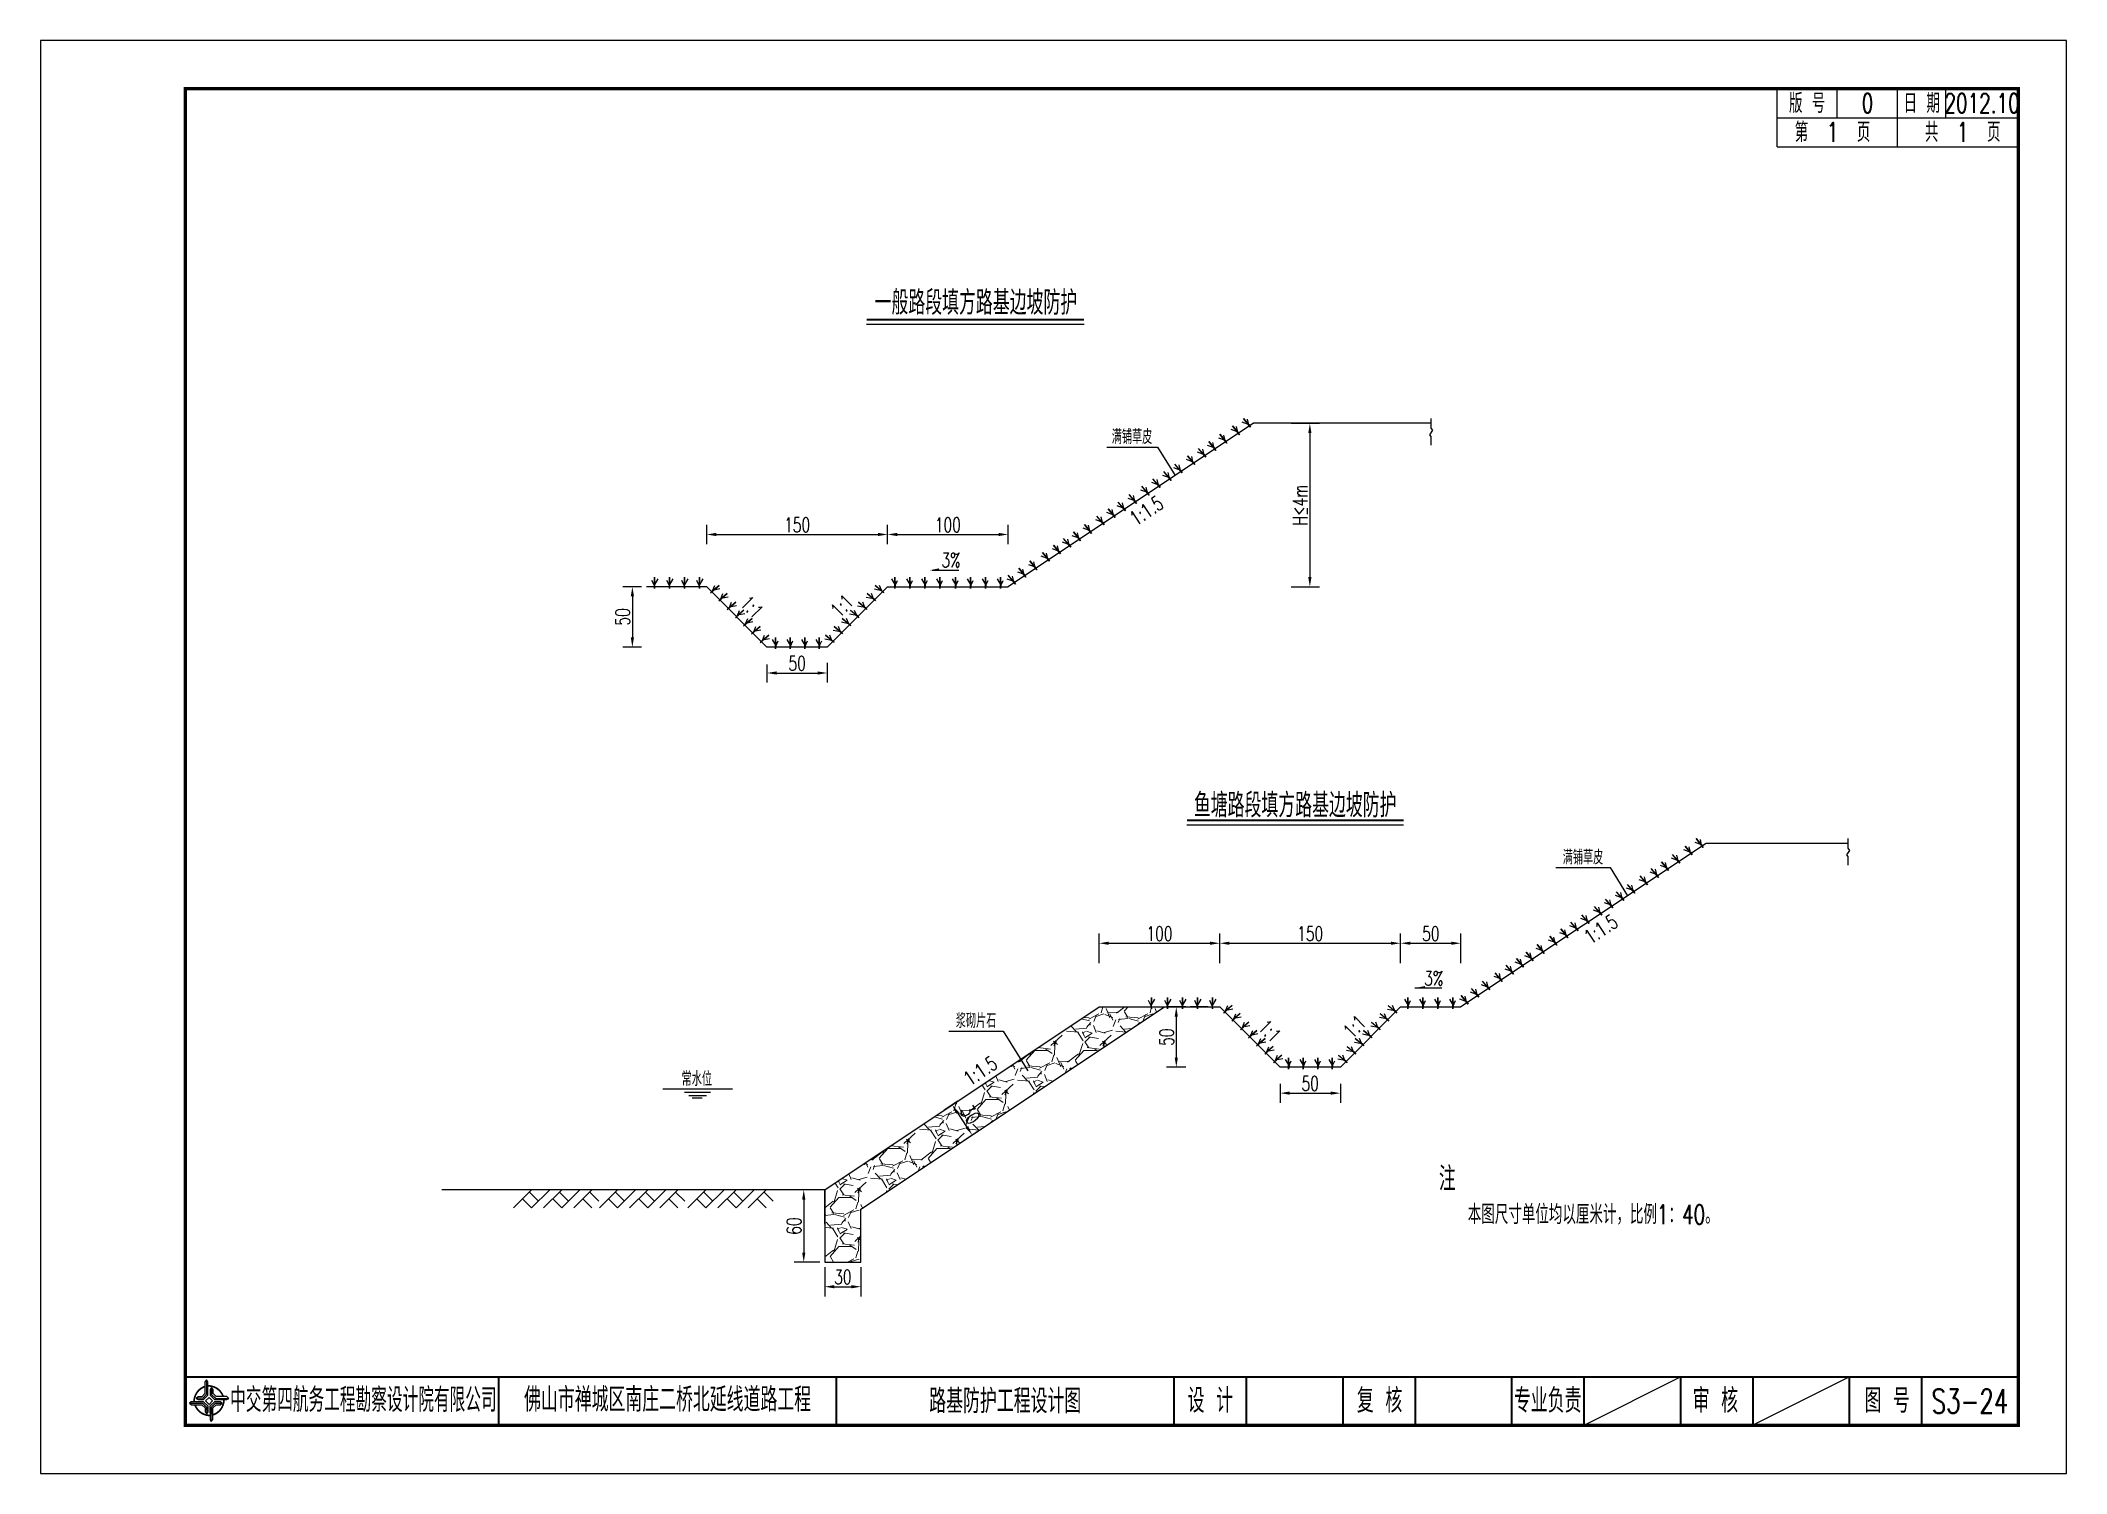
# Model space of a CAD drawing. Extents: x -4833 to -4413, y -916 to -619.
import ezdxf
from ezdxf.enums import TextEntityAlignment as Align

# ---------------------------------------------------------------- set-up
doc = ezdxf.new("R2010")
doc.units = 0
doc.header["$LTSCALE"] = 5
doc.header["$PDMODE"] = 32
doc.header["$PDSIZE"] = 0.3
doc.layers.get('0').update_dxf_attribs({"linetype": 'CONTINUOUS'})
doc.layers.get('Defpoints').update_dxf_attribs({"linetype": 'CONTINUOUS'})
for name, color, linetype in [('图框', 7, 'CONTINUOUS'), ('尺寸标注', 2, 'CONTINUOUS'), ('轮廓线', 7, 'CONTINUOUS')]:
    doc.layers.add(name, color=color, linetype=linetype)
doc.layers.add('标注', color=4, linetype='CONTINUOUS', lineweight=15)
doc.styles.get("Standard").update_dxf_attribs({"font": 'simplex1.shx', "width": 0.7, "bigfont": 'hztxt.shx'})
doc.styles.add('尺寸标注', font='romans.shx', dxfattribs={"width": 0.7, "bigfont": 'hztxt.shx'})
doc.dimstyles.new('比例1：40', dxfattribs={"dimscale": 0, "dimtxt": 3, "dimasz": 2, "dimexe": 2, "dimexo": 1, "dimgap": 0.5, "dimtad": 1, "dimdec": 0, "dimlfac": 4, "dimzin": 12, "dimdsep": 46, "dimtxsty": '尺寸标注', "dimcen": 0.5, "dimclrd": 256, "dimclre": 256, "dimclrt": 7, "dimadec": 0, "dimazin": 0, "dimtfac": 1, "dimtdec": 0, "dimtix": 1, "dimtmove": 2, "dimatfit": 3, "dimfxl": 0, "dimtolj": 1, "dimtzin": 0, "dimarcsym": 0})

# ---------------------------------------------------------------- blocks, each defined once
blk = doc.blocks.new('DIM')
blk.add_lwpolyline([(-1, -0.1, 0.2, 0, 0), (0, 0, 0, 0, 0)], format="xyseb")
blk = doc.blocks.new('*D5')
at = {"layer": 'Defpoints', "color": 0}
for p in [(-4632.35, -721.56), (-4657.35, -724.57), (-4632.35, -724.57)]:
    blk.add_point(p, dxfattribs=at)
at = {"layer": '标注', "lineweight": -2}
for p, q in [((-4657.35, -723.57), (-4657.35, -719.56)), ((-4655.35, -721.56), (-4634.35, -721.56)), ((-4632.35, -723.57), (-4632.35, -719.56))]:
    blk.add_line(p, q, dxfattribs=at)
at = {"layer": '标注'}
for points in [[(-4655.35, -721.22), (-4655.35, -721.89), (-4657.35, -721.56)], [(-4634.35, -721.22), (-4634.35, -721.89), (-4632.35, -721.56)]]:
    blk.add_solid(points, dxfattribs=at)
at = {"layer": '标注', "color": 7, "insert": (-4644.85, -719.56), "char_height": 3, "attachment_point": 5}
blk.add_mtext('\\A1;100', dxfattribs=at)
blk = doc.blocks.new('*D6')
at = {"layer": 'Defpoints', "color": 0}
for p in [(-4657.35, -721.56), (-4694.85, -724.57), (-4657.35, -724.57)]:
    blk.add_point(p, dxfattribs=at)
at = {"layer": '标注', "lineweight": -2}
for p, q in [((-4694.85, -723.57), (-4694.85, -719.56)), ((-4692.85, -721.56), (-4659.35, -721.56)), ((-4657.35, -723.57), (-4657.35, -719.56))]:
    blk.add_line(p, q, dxfattribs=at)
at = {"layer": '标注'}
for points in [[(-4692.85, -721.22), (-4692.85, -721.89), (-4694.85, -721.56)], [(-4659.35, -721.22), (-4659.35, -721.89), (-4657.35, -721.56)]]:
    blk.add_solid(points, dxfattribs=at)
at = {"layer": '标注', "color": 7, "insert": (-4676.1, -719.56), "char_height": 3, "attachment_point": 5}
blk.add_mtext('\\A1;150', dxfattribs=at)
blk = doc.blocks.new('*D7')
at = {"layer": 'Defpoints', "color": 0}
for p in [(-4707.34, -732.4), (-4710.26, -744.9), (-4707.34, -744.9)]:
    blk.add_point(p, dxfattribs=at)
at = {"layer": '标注', "lineweight": -2}
for p, q in [((-4708.34, -732.4), (-4712.26, -732.4)), ((-4710.26, -734.4), (-4710.26, -742.9)), ((-4708.34, -744.9), (-4712.26, -744.9))]:
    blk.add_line(p, q, dxfattribs=at)
at = {"layer": '标注'}
for points in [[(-4710.59, -734.4), (-4709.92, -734.4), (-4710.26, -732.4)], [(-4710.59, -742.9), (-4709.92, -742.9), (-4710.26, -744.9)]]:
    blk.add_solid(points, dxfattribs=at)
at = {"layer": '标注', "color": 7, "insert": (-4712.26, -738.65), "char_height": 3, "attachment_point": 5, "rotation": 90}
blk.add_mtext('\\A1;50', dxfattribs=at)
blk = doc.blocks.new('*D8')
at = {"layer": 'Defpoints', "color": 0}
for p in [(-4682.35, -747.54), (-4669.85, -747.13), (-4669.85, -750.27)]:
    blk.add_point(p, dxfattribs=at)
at = {"layer": '标注', "lineweight": -2}
for p, q in [((-4682.35, -748.54), (-4682.35, -752.27)), ((-4680.35, -750.27), (-4671.85, -750.27)), ((-4669.85, -748.13), (-4669.85, -752.27))]:
    blk.add_line(p, q, dxfattribs=at)
at = {"layer": '标注'}
for points in [[(-4680.35, -749.94), (-4680.35, -750.6), (-4682.35, -750.27)], [(-4671.85, -749.94), (-4671.85, -750.6), (-4669.85, -750.27)]]:
    blk.add_solid(points, dxfattribs=at)
at = {"layer": '标注', "color": 7, "insert": (-4676.1, -748.27), "char_height": 3, "attachment_point": 5}
blk.add_mtext('\\A1;50', dxfattribs=at)
blk = doc.blocks.new('*D9')
at = {"layer": 'Defpoints', "color": 0}
for p in [(-4574.66, -698.52), (-4574.66, -732.4), (-4569.81, -732.4)]:
    blk.add_point(p, dxfattribs=at)
at = {"layer": '标注', "lineweight": -2}
for p, q in [((-4573.66, -698.52), (-4567.81, -698.52)), ((-4569.81, -700.52), (-4569.81, -730.4)), ((-4573.66, -732.4), (-4567.81, -732.4))]:
    blk.add_line(p, q, dxfattribs=at)
at = {"layer": '标注'}
for points in [[(-4570.14, -700.52), (-4569.48, -700.52), (-4569.81, -698.52)], [(-4570.14, -730.4), (-4569.48, -730.4), (-4569.81, -732.4)]]:
    blk.add_solid(points, dxfattribs=at)
at = {"layer": '标注', "color": 7, "insert": (-4571.81, -715.46), "char_height": 3, "attachment_point": 5, "rotation": 90}
blk.add_mtext('\\A1;H≤4m', dxfattribs=at)
blk = doc.blocks.new('*D10')
at = {"layer": 'Defpoints', "color": 0}
for p in [(-4538.49, -806.28), (-4550.99, -811.38), (-4538.49, -811.38)]:
    blk.add_point(p, dxfattribs=at)
at = {"layer": '标注', "lineweight": -2}
for p, q in [((-4550.99, -810.38), (-4550.99, -804.28)), ((-4548.99, -806.28), (-4540.49, -806.28)), ((-4538.49, -810.38), (-4538.49, -804.28))]:
    blk.add_line(p, q, dxfattribs=at)
at = {"layer": '标注'}
for points in [[(-4548.99, -805.95), (-4548.99, -806.61), (-4550.99, -806.28)], [(-4540.49, -805.95), (-4540.49, -806.61), (-4538.49, -806.28)]]:
    blk.add_solid(points, dxfattribs=at)
at = {"layer": '标注', "color": 7, "insert": (-4544.74, -804.28), "char_height": 3, "attachment_point": 5}
blk.add_mtext('\\A1;50', dxfattribs=at)
blk = doc.blocks.new('*D11')
at = {"layer": 'Defpoints', "color": 0}
for p in [(-4550.99, -806.28), (-4588.49, -811.38), (-4550.99, -811.38)]:
    blk.add_point(p, dxfattribs=at)
at = {"layer": '标注', "lineweight": -2}
for p, q in [((-4588.49, -810.38), (-4588.49, -804.28)), ((-4586.49, -806.28), (-4552.99, -806.28)), ((-4550.99, -810.38), (-4550.99, -804.28))]:
    blk.add_line(p, q, dxfattribs=at)
at = {"layer": '标注'}
for points in [[(-4586.49, -805.95), (-4586.49, -806.61), (-4588.49, -806.28)], [(-4552.99, -805.95), (-4552.99, -806.61), (-4550.99, -806.28)]]:
    blk.add_solid(points, dxfattribs=at)
at = {"layer": '标注', "color": 7, "insert": (-4569.74, -804.28), "char_height": 3, "attachment_point": 5}
blk.add_mtext('\\A1;150', dxfattribs=at)
blk = doc.blocks.new('*D12')
at = {"layer": 'Defpoints', "color": 0}
for p in [(-4588.49, -806.28), (-4613.49, -811.38), (-4588.49, -811.38)]:
    blk.add_point(p, dxfattribs=at)
at = {"layer": '标注', "lineweight": -2}
for p, q in [((-4613.49, -810.38), (-4613.49, -804.28)), ((-4611.49, -806.28), (-4590.49, -806.28)), ((-4588.49, -810.38), (-4588.49, -804.28))]:
    blk.add_line(p, q, dxfattribs=at)
at = {"layer": '标注'}
for points in [[(-4611.49, -805.95), (-4611.49, -806.61), (-4613.49, -806.28)], [(-4590.49, -805.95), (-4590.49, -806.61), (-4588.49, -806.28)]]:
    blk.add_solid(points, dxfattribs=at)
at = {"layer": '标注', "color": 7, "insert": (-4600.99, -804.28), "char_height": 3, "attachment_point": 5}
blk.add_mtext('\\A1;100', dxfattribs=at)
blk = doc.blocks.new('*D13')
at = {"layer": 'Defpoints', "color": 0}
for p in [(-4594.5, -819.48), (-4597.5, -831.98), (-4594.54, -831.98)]:
    blk.add_point(p, dxfattribs=at)
at = {"layer": '标注', "lineweight": -2}
for p, q in [((-4595.5, -819.48), (-4599.5, -819.48)), ((-4597.5, -821.48), (-4597.5, -829.98)), ((-4595.54, -831.98), (-4599.5, -831.98))]:
    blk.add_line(p, q, dxfattribs=at)
at = {"layer": '标注'}
for points in [[(-4597.83, -821.48), (-4597.17, -821.48), (-4597.5, -819.48)], [(-4597.83, -829.98), (-4597.17, -829.98), (-4597.5, -831.98)]]:
    blk.add_solid(points, dxfattribs=at)
at = {"layer": '标注', "color": 7, "insert": (-4599.5, -825.73), "char_height": 3, "attachment_point": 5, "rotation": 90}
blk.add_mtext('\\A1;50', dxfattribs=at)
blk = doc.blocks.new('*D14')
at = {"layer": 'Defpoints', "color": 0}
for p in [(-4575.99, -834.43), (-4563.49, -834.43), (-4563.49, -837.35)]:
    blk.add_point(p, dxfattribs=at)
at = {"layer": '标注', "lineweight": -2}
for p, q in [((-4575.99, -835.43), (-4575.99, -839.35)), ((-4563.49, -835.43), (-4563.49, -839.35)), ((-4573.99, -837.35), (-4565.49, -837.35))]:
    blk.add_line(p, q, dxfattribs=at)
at = {"layer": '标注'}
for points in [[(-4573.99, -837.01), (-4573.99, -837.68), (-4575.99, -837.35)], [(-4565.49, -837.01), (-4565.49, -837.68), (-4563.49, -837.35)]]:
    blk.add_solid(points, dxfattribs=at)
at = {"layer": '标注', "color": 7, "insert": (-4569.74, -835.35), "char_height": 3, "attachment_point": 5}
blk.add_mtext('\\A1;50', dxfattribs=at)
blk = doc.blocks.new('草')
at = {"layer": '轮廓线', "color": 3}
for p, q in [((-4681.84, -705.51), (-4680.41, -706.04)), ((-4680.06, -706.62), (-4681.55, -704.8)), ((-4681.55, -704.8), (-4680.41, -706.11)), ((-4680.41, -706.11), (-4680.68, -704.96)), ((-4680.41, -706.04), (-4680.06, -706.62))]:
    blk.add_line(p, q, dxfattribs=at)
blk = doc.blocks.new('series')
at = {"width": 0.75}
for tag, height, p in [('页码', 4, (-35, -19)), ('图名', 5, (-220, -282)), ('图号', 5, (-20, -282))]:
    blk.add_attdef(tag, text='', height=height, dxfattribs=at).set_placement(p, align=Align.MIDDLE_CENTER)
blk = doc.blocks.new('tb')
at = {"lineweight": -3}
h = blk.add_hatch(color=256, dxfattribs=at)
h.paths.add_polyline_path([(-1.23, -0.13), (-3.78, -0.14), (-4.14, -0.41), (-1.4, -0.44), (-0.56, -1.24), (-0.54, -2.62), (-0.27, -2.2), (-0.26, -1.06)])
h.paths.add_polyline_path([(0.13, -1.08), (0.14, -3.86), (0.41, -4.26), (0.44, -1.24), (1.25, -0.43), (2.66, -0.43), (2.26, -0.16), (1.07, -0.15)])
h.paths.add_polyline_path([(1.08, 0.3), (3.62, 0.3), (4.02, 0.56), (1.25, 0.57), (0.43, 1.39), (0.43, 2.8), (0.16, 2.41), (0.15, 1.24)])
h.paths.add_polyline_path([(-0.28, 1.21), (-0.28, 3.99), (-0.56, 4.39), (-0.57, 1.41), (-1.38, 0.6), (-2.74, 0.56), (-2.33, 0.3), (-1.2, 0.29)])
for p, q in [((-0.56, 4.39), (-0.57, 1.41)), ((-1.38, 0.6), (-2.74, 0.56)), ((-0.57, 1.41), (-1.38, 0.6)), ((0.43, 2.8), (0.43, 1.39)), ((0.43, 1.39), (1.25, 0.57)), ((1.25, 0.57), (4.02, 0.56)), ((-4.14, -0.41), (-1.4, -0.44)), ((-1.4, -0.44), (-0.56, -1.24)), ((-0.56, -1.24), (-0.54, -2.62)), ((0.41, -4.26), (0.44, -1.24)), ((0.44, -1.24), (1.25, -0.43)), ((1.25, -0.43), (2.66, -0.43))]:
    blk.add_line(p, q, dxfattribs=at)
at = {"lineweight": -3, "flags": 128}
for points in [[(-0.9, 3.99), (-0.9, 1.58), (-1.53, 0.91), (-2.34, 0.91), (-2.74, 0.56), (-2.33, 0.3), (-1.2, 0.29), (-0.28, 1.21), (-0.28, 3.99), (-0.56, 4.39)], [(-0.04, 0.77), (0.68, 0.04), (-0.04, -0.69), (-0.77, 0.05)], [(3.62, 0.92), (1.43, 0.92), (0.77, 1.54), (0.77, 2.38), (0.43, 2.8), (0.16, 2.41), (0.15, 1.24), (1.08, 0.3), (3.62, 0.3), (4.02, 0.56)], [(-3.73, -0.76), (-1.54, -0.76), (-0.89, -1.39), (-0.89, -2.21), (-0.54, -2.62), (-0.27, -2.2), (-0.26, -1.06), (-1.23, -0.13), (-3.78, -0.14), (-4.14, -0.41)], [(0.75, -3.85), (0.75, -1.43), (1.4, -0.78), (2.26, -0.78), (2.66, -0.43), (2.26, -0.16), (1.07, -0.15), (0.13, -1.08), (0.14, -3.86), (0.41, -4.26)]]:
    blk.add_lwpolyline(points, close=True, dxfattribs=at)
at = {"lineweight": -3, "const_width": 0.35, "flags": 128}
for points in [[(-0.9, 3.02, 0.324167), (-3.16, -0.14)], [(2.88, 0.92, 0.324403), (-0.24, 3.15)], [(0.75, -2.86, 0.325418), (3.02, 0.26)], [(-2.98, -0.76, 0.322976), (0.14, -2.98)]]:
    blk.add_lwpolyline(points, format="xyb", dxfattribs=at)
blk = doc.blocks.new('*D19')
at = {"layer": 'Defpoints', "color": 0}
for p in [(-4641.93, -838.44), (-4639.8, -846.03), (-4637.77, -844.68)]:
    blk.add_point(p, dxfattribs=at)
at = {"layer": '标注', "lineweight": -2}
for p, q in [((-4642.76, -838.99), (-4645.63, -840.9)), ((-4642.86, -841.46), (-4640.91, -844.37)), ((-4638.6, -845.23), (-4641.47, -847.14))]:
    blk.add_line(p, q, dxfattribs=at)
at = {"layer": '标注'}
for points in [[(-4642.58, -841.27), (-4643.13, -841.64), (-4643.97, -839.79)], [(-4640.64, -844.18), (-4641.19, -844.55), (-4639.8, -846.03)]]:
    blk.add_solid(points, dxfattribs=at)
at = {"layer": '标注', "color": 7, "insert": (-4640.22, -841.8), "char_height": 3, "attachment_point": 5, "rotation": 303.6901, "style": '尺寸标注'}
blk.add_mtext('\\A1;30', dxfattribs=at)
blk = doc.blocks.new('*D20')
at = {"layer": 'Defpoints', "color": 0}
for p in [(-4670.37, -857.4), (-4674.73, -872.4), (-4670.37, -872.4)]:
    blk.add_point(p, dxfattribs=at)
at = {"layer": '标注', "lineweight": -2}
for p, q in [((-4671.37, -857.4), (-4676.73, -857.4)), ((-4674.73, -859.4), (-4674.73, -870.4)), ((-4671.37, -872.4), (-4676.73, -872.4))]:
    blk.add_line(p, q, dxfattribs=at)
at = {"layer": '标注'}
for points in [[(-4675.06, -859.4), (-4674.4, -859.4), (-4674.73, -857.4)], [(-4675.06, -870.4), (-4674.4, -870.4), (-4674.73, -872.4)]]:
    blk.add_solid(points, dxfattribs=at)
at = {"layer": '标注', "color": 7, "insert": (-4676.73, -864.9), "char_height": 3, "attachment_point": 5, "rotation": 90, "style": '尺寸标注'}
blk.add_mtext('\\A1;60', dxfattribs=at)
blk = doc.blocks.new('*D21')
at = {"layer": 'Defpoints', "color": 0}
for p in [(-4670.37, -872.4), (-4662.87, -872.4), (-4662.87, -877.47)]:
    blk.add_point(p, dxfattribs=at)
at = {"layer": '标注', "lineweight": -2}
for p, q in [((-4670.37, -873.4), (-4670.37, -879.47)), ((-4662.87, -873.4), (-4662.87, -879.47)), ((-4668.37, -877.47), (-4664.87, -877.47))]:
    blk.add_line(p, q, dxfattribs=at)
at = {"layer": '标注'}
for points in [[(-4668.37, -877.14), (-4668.37, -877.81), (-4670.37, -877.47)], [(-4664.87, -877.14), (-4664.87, -877.81), (-4662.87, -877.47)]]:
    blk.add_solid(points, dxfattribs=at)
at = {"layer": '标注', "color": 7, "insert": (-4666.62, -875.47), "char_height": 3, "attachment_point": 5, "style": '尺寸标注'}
blk.add_mtext('\\A1;30', dxfattribs=at)

msp = doc.modelspace()

# ---------------------------------------------------------------- hatches: boundary and pattern name
at = {"layer": '标注'}
h = msp.add_hatch(dxfattribs=at)
h.set_pattern_fill('GRAVEL', color=2, scale=0.4, style=0)
h.set_pattern_definition([(228.0128, (7.3152, 10.16), (-81.28006906, -91.44011236), [1.366884, -135.322]), (184.9697, (6.4008, 9.144), (121.920197225, 10.1599283), [2.34562, -232.216]), (132.5104, (4.064, 8.9408), (101.59992607, -111.76010917), [1.653928, -163.7388]), (267.2737, (0.1016, 6.4008), (10.159955883, 203.199934613), [2.13602, -211.4656]), (292.8337, (0, 4.2672), (-50.80014422, 121.92006932), [2.094536, -207.3592]), (357.2737, (0.8128, 2.3368), (-203.199934613, 10.159955883), [2.13602, -211.4656]), (37.6942, (2.9464, 2.2352), (-132.080083445, -101.599909428), [2.824776, -279.6524]), (72.2553, (5.1816, 3.9624), (71.120142262, 223.520064824), [2.66688, -264.0212]), (121.4296, (5.9944, 6.5024), (-81.28002094, 132.07984464), [2.143252, -212.182]), (175.2364, (4.8768, 8.3312), (111.75991221, -10.15990465), [2.446852, -119.8956]), (222.3974, (2.4384, 8.5344), (-121.92000367, -111.759854603), [3.164312, -313.2672]), (138.8141, (10.16, 6.2992), (-71.1199547, 60.95990623), [1.08002, -106.9224]), (171.4692, (9.3472, 7.0104), (132.07979838, -20.3200512), [2.054728, -203.4184]), (225, (7.315, 7.315), (-2e-15, -10.159993), [1.436836, -12.93156]), (203.1986, (6.604, 8.5344), (50.8001713, 20.3200891), [0.773764, -76.6024]), (291.8014, (5.8928, 8.2296), (-10.1600071, 30.4800196), [1.094264, -53.6192]), (30.9638, (6.2992, 7.2136), (30.4799678, 20.32001583), [1.77728, -57.4652]), (161.5651, (7.8232, 8.128), (20.3200093, -10.1599849), [1.285148, -30.8436]), (16.3895, (0, 8.2296), (101.600056056, 30.4799366), [1.800352, -178.2352]), (70.3462, (1.7272, 8.7376), (-40.63988675, -111.75984195), [1.510396, -149.5288]), (293.1986, (7.8232, 10.16), (-20.3200891, 50.8001713), [1.54752, -75.8288]), (343.6105, (8.4328, 8.7376), (-101.600056056, 30.4799366), [1.800352, -178.2352]), (339.444, (0, 1.9304), (-50.80006306, 20.31997534), [1.73614, -85.0708]), (294.7751, (1.6256, 1.3208), (-50.79988161, 111.7599481), [1.454688, -144.0144]), (66.8014, (7.9248, 0), (20.3200891, 50.8001713), [1.54752, -75.8288]), (17.354, (8.5344, 1.4224), (-132.08000713, -40.6399387), [1.703132, -168.6096]), (69.444, (2.9464, 0), (-20.31997534, -50.80006306), [0.868072, -85.9392]), (101.3099, (7.3152, 0), (-10.15994985, 40.63986984), [0.51806, -51.288]), (165.9638, (7.2136, 0.508), (30.4800214, -10.1599824), [2.094536, -39.7962]), (186.009, (5.1816, 1.016), (101.59985018, 10.159976274), [1.941068, -192.1656]), (303.6901, (6.2992, 6.2992), (-10.1600035, 20.3199804), [1.465296, -35.16712]), (353.1572, (7.112, 5.08), (172.720071427, -20.320091007), [2.558228, -253.264]), (60.9454, (9.652, 4.7752), (-40.63990546, -71.11983044), [1.046032, -103.5576]), (90, (10.16, 5.69), (-10.16, 10.16), [0.6096, -9.5504]), (120.2564, (4.9784, 1.3208), (40.63991387, -71.11996413), [1.411468, -139.7356]), (48.0128, (4.2672, 2.54), (81.28006906, 91.44011236), [2.733772, -133.9552]), (0, (6.096, 4.572), (10.16, 10.16), [2.6416, -7.5184]), (325.3048, (8.7376, 4.572), (-101.59982396, 71.12000676), [1.60644, -159.0372]), (254.0546, (10.0584, 3.6576), (-10.1600259, -40.6400968), [1.479316, -72.4868]), (207.646, (9.652, 2.2352), (-193.039932196, -101.6000639), [2.40858, -238.45]), (175.4261, (7.5184, 1.1176), (-132.08003042, 10.159950845), [2.548116, -252.2632]), (175.4261, (7.5184, 1.1176), (-132.08003042, 10.159950845), [2.548116, -252.2632])])
h.paths.add_polyline_path([(-4599.97, -819.48), (-4602.66, -819.48), (-4602.66, -819.85), (-4602.71, -819.48), (-4604.12, -819.48), (-4613.49, -819.48), (-4670.37, -857.4), (-4670.37, -872.4), (-4662.87, -872.4), (-4662.87, -861.41)])
h.paths.add_polyline_path([(-4639.71, -838.52), (-4636.99, -842.59), (-4640.73, -845.09), (-4643.45, -841.01)], flags=24)

# ---------------------------------------------------------------- linework, layer by layer
at = {"linetype": 'Continuous'}
for p, q in [((-4616.63, -678.01), (-4661.71, -678.01)), ((-4550.38, -781.79), (-4595.29, -781.79))]:
    msp.add_line(p, q, dxfattribs=at)
at = {"color": 1, "linetype": 'Continuous'}
for p, q in [((-4581.52, -698.52), (-4632.35, -732.4)), ((-4544.72, -698.52), (-4581.52, -698.52)), ((-4694.85, -732.4), (-4707.34, -732.4)), ((-4682.35, -744.9), (-4694.85, -732.4)), ((-4669.85, -744.9), (-4657.35, -732.4)), ((-4657.35, -732.4), (-4632.35, -732.4)), ((-4669.85, -744.9), (-4682.35, -744.9)), ((-4487.67, -785.59), (-4538.49, -819.48)), ((-4458.3, -785.59), (-4487.67, -785.59)), ((-4575.99, -831.98), (-4588.49, -819.48)), ((-4563.49, -831.98), (-4550.99, -819.48)), ((-4550.99, -819.48), (-4538.49, -819.48)), ((-4563.49, -831.98), (-4575.99, -831.98))]:
    msp.add_line(p, q, dxfattribs=at)
at = {"color": 0, "linetype": 'Continuous'}
for p, q in [((-4544.39, -699.97), (-4544.99, -700.91)), ((-4544.99, -700.91), (-4544.72, -701.25)), ((-4544.72, -697.52), (-4544.72, -699.52)), ((-4544.72, -699.52), (-4544.39, -699.97)), ((-4544.72, -701.25), (-4544.72, -703.02)), ((-4458.3, -784.59), (-4458.3, -786.6)), ((-4457.97, -787.05), (-4458.57, -787.99)), ((-4458.57, -787.99), (-4458.3, -788.32)), ((-4458.3, -786.6), (-4457.97, -787.05)), ((-4458.3, -788.32), (-4458.3, -790.09))]:
    msp.add_line(p, q, dxfattribs=at)
at = {"color": 1}
for p, q in [((-4639.1, -732.4), (-4633.35, -732.4)), ((-4545.25, -819.48), (-4539.49, -819.48))]:
    msp.add_line(p, q, dxfattribs=at)
at = {"color": 0, "linetype": 'ByBlock'}
for p, q in [((-4703.97, -836.43), (-4689.48, -836.43)), ((-4699.46, -837.15), (-4694.09, -837.15)), ((-4698.53, -837.86), (-4694.9, -837.86)), ((-4697.87, -838.32), (-4695.81, -838.32))]:
    msp.add_line(p, q, dxfattribs=at)
msp.add_lwpolyline([(-4412.96, -916.18), (-4412.96, -619.18), (-4832.96, -619.18), (-4832.96, -916.18)], close=True)
at = {"linetype": 'Continuous', "const_width": 0.4}
for points in [[(-4616.63, -677.01), (-4661.71, -677.01)], [(-4550.38, -780.79), (-4595.29, -780.79)]]:
    msp.add_lwpolyline(points, dxfattribs=at)
at = {"layer": '图框'}
for p, q in [((-4472.96, -641.18), (-4472.96, -629.18)), ((-4460.46, -635.18), (-4460.46, -629.18)), ((-4447.96, -635.18), (-4447.96, -629.18)), ((-4437.96, -635.18), (-4437.96, -629.18)), ((-4472.96, -635.18), (-4422.96, -635.18)), ((-4447.96, -641.18), (-4447.96, -635.18)), ((-4472.96, -641.18), (-4422.96, -641.18)), ((-4512.96, -906.18), (-4492.96, -896.18)), ((-4457.96, -896.18), (-4477.96, -906.18))]:
    msp.add_line(p, q, dxfattribs=at)
for points, const_width in [([(-4422.96, -629.18), (-4802.96, -629.18), (-4802.96, -906.18), (-4422.96, -906.18), (-4422.96, -629.18)], 0.7), ([(-4802.96, -896.18), (-4422.96, -896.18)], 0.4), ([(-4737.96, -896.18), (-4737.96, -906.18)], 0.4), ([(-4667.96, -906.18), (-4667.96, -896.18)], 0.4), ([(-4597.96, -906.18), (-4597.96, -896.18)], 0.4), ([(-4582.96, -906.18), (-4582.96, -896.18)], 0.4), ([(-4562.96, -906.18), (-4562.96, -896.18)], 0.4), ([(-4547.96, -906.18), (-4547.96, -896.18)], 0.4), ([(-4527.96, -906.18), (-4527.96, -896.18)], 0.4), ([(-4527.96, -906.18), (-4527.96, -896.18)], 0.4), ([(-4512.96, -906.18), (-4512.96, -896.18)], 0.4), ([(-4492.96, -906.18), (-4492.96, -896.18)], 0.4), ([(-4477.96, -906.18), (-4477.96, -896.18)], 0.4), ([(-4457.96, -906.18), (-4457.96, -896.18)], 0.4), ([(-4442.96, -906.18), (-4442.96, -896.18)], 0.4)]:
    msp.add_lwpolyline(points, dxfattribs=dict(at, const_width=const_width))
at = {"layer": '尺寸标注'}
for p, q in [((-4611.9, -703.49), (-4601.38, -703.49)), ((-4601.38, -703.49), (-4597.76, -709.34)), ((-4518.79, -790.58), (-4507.55, -790.58)), ((-4507.55, -790.58), (-4503.93, -796.43)), ((-4590.99, -819.48), (-4594.54, -819.48)), ((-4644.62, -824.47), (-4633.37, -824.47)), ((-4633.37, -824.47), (-4628.26, -832.71)), ((-4731.15, -857.4), (-4734.9, -861.15)), ((-4731.15, -861.15), (-4733.02, -859.27)), ((-4729.73, -859.73), (-4731.61, -857.86)), ((-4727.4, -857.4), (-4731.15, -861.15)), ((-4724.9, -857.4), (-4728.65, -861.15)), ((-4724.9, -861.15), (-4726.77, -859.27)), ((-4723.48, -859.73), (-4725.36, -857.86)), ((-4721.15, -857.4), (-4724.9, -861.15)), ((-4718.65, -857.4), (-4722.4, -861.15)), ((-4718.65, -861.15), (-4720.52, -859.27)), ((-4717.23, -859.73), (-4719.11, -857.86)), ((-4713.33, -857.4), (-4717.08, -861.15)), ((-4713.33, -861.15), (-4715.2, -859.27)), ((-4711.91, -859.73), (-4713.79, -857.86)), ((-4709.58, -857.4), (-4713.33, -861.15)), ((-4707.08, -857.4), (-4710.83, -861.15)), ((-4707.08, -861.15), (-4708.95, -859.27)), ((-4705.66, -859.73), (-4707.54, -857.86)), ((-4703.33, -857.4), (-4707.08, -861.15)), ((-4700.83, -857.4), (-4704.58, -861.15)), ((-4700.83, -861.15), (-4702.7, -859.27)), ((-4699.41, -859.73), (-4701.29, -857.86)), ((-4695.01, -857.4), (-4698.76, -861.15)), ((-4695.01, -861.15), (-4696.89, -859.27)), ((-4693.6, -859.73), (-4695.47, -857.86)), ((-4691.26, -857.4), (-4695.01, -861.15)), ((-4688.76, -857.4), (-4692.51, -861.15)), ((-4688.76, -861.15), (-4690.64, -859.27)), ((-4687.35, -859.73), (-4689.22, -857.86)), ((-4685.01, -857.4), (-4688.76, -861.15)), ((-4682.51, -857.4), (-4686.26, -861.15)), ((-4682.51, -861.15), (-4684.39, -859.27)), ((-4681.1, -859.73), (-4682.97, -857.86))]:
    msp.add_line(p, q, dxfattribs=at)
at = {"layer": '尺寸标注', "linetype": 'Continuous'}
for p, q in [((-4648.14, -728.98), (-4642.55, -728.98)), ((-4548.04, -815.54), (-4542.46, -815.54))]:
    msp.add_line(p, q, dxfattribs=at)
at = {"layer": '尺寸标注', "color": 1, "linetype": 'Continuous'}
for p, q in [((-4657.35, -732.4), (-4632.35, -732.4)), ((-4670.37, -857.4), (-4613.49, -819.48)), ((-4662.87, -861.41), (-4599.97, -819.48)), ((-4613.49, -819.48), (-4604.12, -819.48)), ((-4604.12, -819.48), (-4588.49, -819.48)), ((-4550.99, -819.48), (-4538.49, -819.48)), ((-4670.37, -857.4), (-4749.75, -857.4)), ((-4670.37, -864.49), (-4670.37, -857.4)), ((-4670.37, -857.4), (-4670.37, -872.4)), ((-4662.87, -872.4), (-4662.87, -861.41)), ((-4670.37, -872.4), (-4662.87, -872.4))]:
    msp.add_line(p, q, dxfattribs=at)

# ---------------------------------------------------------------- block references
at = {"layer": '图框'}
ref = msp.add_blockref('series', (-4412.96, -619.18), dxfattribs=at)
ref.add_attrib('页码', '第  1  页     共  1  页', dxfattribs={"layer": '0', "height": 4, "width": 0.7}).set_placement((-4447.96, -638.18), align=Align.MIDDLE_CENTER)
ref.add_attrib('图名', '路基防护工程设计图', dxfattribs={"layer": '0', "height": 5, "width": 0.7}).set_placement((-4632.96, -901.18), align=Align.MIDDLE_CENTER)
ref.add_attrib('图号', 'S3-24', dxfattribs={"layer": '0', "height": 5, "width": 0.7}).set_placement((-4432.96, -901.18), align=Align.MIDDLE_CENTER)
at = {"layer": '图框', "lineweight": -3}
msp.add_blockref('tb', (-4797.96, -901.17), dxfattribs=at)
at = {"layer": '尺寸标注', "linetype": 'Continuous', "xscale": 2, "yscale": 2, "zscale": 2, "rotation": 180}
for p in [(-4648.66, -728.98), (-4547.91, -815.54)]:
    msp.add_blockref('DIM', p, dxfattribs=at)
at = {"layer": '标注'}
for p in [(93.06, 4.01), (95.67, 5.75), (97.96, 7.28), (86.37, -0.45), (88.66, 1.08), (90.77, 2.48), (81.47, -3.72), (83.76, -2.19), (74.3, -8.5), (76.91, -6.76), (79.2, -5.23), (67.61, -12.96), (69.9, -11.43), (72.01, -10.03), (60.69, -17.57), (62.71, -16.23), (65, -14.7), (56.29, -20.5), (58.58, -18.97), (49.22, -25.22), (51.39, -23.77), (53.68, -22.24), (191.82, -79.8), (184.62, -84.6), (186.92, -83.07), (189.52, -81.33), (180.22, -87.53), (182.52, -86), (173.06, -92.31), (175.32, -90.8), (177.62, -89.27), (165.86, -97.1), (168.15, -95.57), (170.76, -93.84), (161.46, -100.04), (163.76, -98.51), (154.55, -104.65), (156.56, -103.3), (158.85, -101.77), (147.54, -109.32), (150.15, -107.58), (152.44, -106.05), (143.08, -112.29), (145.25, -110.85)]:
    msp.add_blockref('草', p, dxfattribs=at)
at = {"layer": '标注', "xscale": -1}
for p, rotation in [((-8766.22, -3164.65), 39.50345923979535), ((-8763.1, -3164.65), 39.50345923979535), ((-8760.02, -3164.65), 39.50345923979535), ((-8756.9, -3164.65), 39.50345923979535), ((-9202.49, 707.27), 350.8616913438365), ((-9200.8, 705.59), 350.8616913438365), ((-9199.01, 703.79), 350.8616913438365), ((-9197.33, 702.11), 350.8616913438365), ((-9195.65, 700.43), 350.8616913438365), ((-9193.97, 698.75), 350.8616913438365), ((-9192.17, 696.95), 350.8616913438365), ((-8663.23, -3251.73), 39.50345923979535), ((-8659.87, -3251.73), 39.50345923979535), ((-8656.75, -3251.73), 39.50345923979535), ((-8653.66, -3251.73), 39.50345923979535), ((-8650.55, -3251.73), 39.50345923979535), ((-9096.13, 620.19), 350.8616913438365), ((-9094.45, 618.51), 350.8616913438365), ((-9092.65, 616.72), 350.8616913438365), ((-9090.97, 615.03), 350.8616913438365), ((-9089.29, 613.36), 350.8616913438365), ((-9087.61, 611.67), 350.8616913438365), ((-9085.81, 609.88), 350.8616913438365)]:
    msp.add_blockref('草', p, dxfattribs=dict(at, rotation=rotation))
at = {"layer": '标注'}
for p, rotation in [((-595.29, -3164.65), 320.4965407602047), ((-592.17, -3164.65), 320.4965407602047), ((-589.09, -3164.65), 320.4965407602047), ((-585.97, -3164.65), 320.4965407602047), ((-582.71, -3164.65), 320.4965407602047), ((-579.59, -3164.65), 320.4965407602047), ((-576.51, -3164.65), 320.4965407602047), ((-573.39, -3164.65), 320.4965407602047), ((-151.39, 705.59), 9.138308656163568), ((-149.71, 707.27), 9.138308656163568), ((-156.55, 700.43), 9.138308656163568), ((-154.87, 702.11), 9.138308656163568), ((-153.19, 703.79), 9.138308656163568), ((-610.23, -3160.76), 320.7278588661106), ((-607.19, -3160.76), 320.7278588661106), ((-604.16, -3160.76), 320.7278588661106), ((-601.2, -3160.76), 320.7278588661106), ((-160.02, 696.95), 9.138308656163568), ((-158.23, 698.75), 9.138308656163568), ((-43.35, 620.19), 9.138308656163568), ((-488.94, -3251.73), 320.4965407602047), ((-485.82, -3251.73), 320.4965407602047), ((-482.73, -3251.73), 320.4965407602047), ((-479.62, -3251.73), 320.4965407602047), ((-46.83, 616.72), 9.138308656163568), ((-45.03, 618.51), 9.138308656163568), ((-50.19, 613.36), 9.138308656163568), ((-48.51, 615.03), 9.138308656163568), ((-503.87, -3247.83), 320.7278588661106), ((-500.84, -3247.83), 320.7278588661106), ((-497.8, -3247.83), 320.7278588661106), ((-494.85, -3247.83), 320.7278588661106), ((-53.67, 609.88), 9.138308656163568), ((-51.87, 611.67), 9.138308656163568)]:
    msp.add_blockref('草', p, dxfattribs=dict(at, rotation=rotation))

# ---------------------------------------------------------------- texts
at = {"color": 7, "linetype": 'Continuous', "width": 0.7}
for s, p in [('一般路段填方路基边坡防护', (-4639.04, -673.25)), ('鱼塘路段填方路基边坡防护', (-4572.85, -777.41))]:
    msp.add_text(s, height=5, dxfattribs=at).set_placement(p, align=Align.MIDDLE)
at = {"linetype": 'Continuous', "width": 0.7}
for p in [(-4605.85, -719.87), (-4511.65, -806.62), (-4640.27, -835.98)]:
    msp.add_text('1:1.5', height=3, rotation=33.6901, dxfattribs=at).set_placement(p)
at = {"color": 0, "width": 0.7}
for rotation, p in [(315, (-4688.1, -736.04)), (45, (-4667.34, -738.98)), (315, (-4580.74, -823.92)), (45, (-4561.07, -826.22))]:
    msp.add_text('1:1', height=3, rotation=rotation, dxfattribs=at).set_placement(p)
at = {"color": 7, "linetype": 'Continuous', "width": 0.7}
msp.add_text('注', height=5, dxfattribs=at).set_placement((-4543.06, -857.58))
at = {"layer": '图框'}
for s, height, width, p in [('版 号', 4, 0.7, (-4466.71, -632.18)), ('日 期', 4, 0.7, (-4442.96, -632.18)), ('0', 4, 0.7, (-4454.21, -632.18)), ('2012.10', 4, 0.7, (-4430.46, -632.18)), ('中交第四航务工程勘察设计院有限公司', 5, 0.65, (-4766.02, -900.93)), ('佛山市禅城区南庄二桥北延线道路工程', 5, 0.7, (-4702.96, -900.86)), ('设 计', 5, 0.7, (-4590.45, -901.08)), ('复 核', 5, 0.7, (-4555.36, -901.08)), ('专业负责', 5, 0.7, (-4520.51, -901.08)), ('审 核', 5, 0.7, (-4485.74, -901.08)), ('图 号', 5, 0.7, (-4450.12, -901.08))]:
    msp.add_text(s, height=height, dxfattribs=dict(at, width=width)).set_placement(p, align=Align.MIDDLE_CENTER)
at = {"layer": '尺寸标注', "color": 7, "linetype": 'Continuous', "width": 0.7}
for s, height, p in [('满铺草皮', 3, (-4610.88, -702.81)), ('满铺草皮', 3, (-4517.39, -789.96)), ('浆砌片石', 3, (-4643.21, -823.84)), ('常水位', 3, (-4700.05, -835.89)), ('本图尺寸单位均以厘米计，比例1：40。', 4, (-4537.06, -864.49))]:
    msp.add_text(s, height=height, dxfattribs=at).set_placement(p)
at = {"layer": '尺寸标注', "color": 7, "width": 0.7}
for p in [(-4646.19, -728.37), (-4546.1, -815.06)]:
    msp.add_text('3%', height=3, dxfattribs=at).set_placement(p)

# ---------------------------------------------------------------- dimensions: what is measured, and where the dimension line sits
at = {"layer": '标注'}
for base, p1, p2, text, picture, middle in [((-4569.81, -732.4), (-4574.66, -698.52), (-4574.66, -732.4), 'H≤4m', '*D9', (-4571.81, -715.46)), ((-4710.26, -744.9), (-4707.34, -732.4), (-4707.34, -744.9), '50', '*D7', (-4712.26, -738.65)), ((-4597.5, -831.98), (-4594.5, -819.48), (-4594.54, -831.98), '50', '*D13', (-4599.5, -825.73))]:
    dim = msp.add_linear_dim(base=base, p1=p1, p2=p2, angle=90, text=text, dimstyle='比例1：40', override={"dimscale": 1, "dimtxsty": 'Standard'}, dxfattribs=at)
    dim.commit()
    dim.dimension.update_dxf_attribs({"geometry": picture, "text_midpoint": middle})
for base, p1, p2, text, picture, middle in [((-4657.35, -721.56), (-4694.85, -724.57), (-4657.35, -724.57), '150', '*D6', (-4676.1, -719.56)), ((-4669.85, -750.27), (-4682.35, -747.54), (-4669.85, -747.13), '50', '*D8', (-4676.1, -748.27)), ((-4550.99, -806.28), (-4588.49, -811.38), (-4550.99, -811.38), '150', '*D11', (-4569.74, -804.28)), ((-4563.49, -837.35), (-4575.99, -834.43), (-4563.49, -834.43), '50', '*D14', (-4569.74, -835.35))]:
    dim = msp.add_linear_dim(base=base, p1=p1, p2=p2, text=text, dimstyle='比例1：40', override={"dimscale": 1, "dimtxsty": 'Standard'}, dxfattribs=at)
    dim.commit()
    dim.dimension.update_dxf_attribs({"geometry": picture, "text_midpoint": middle})
for base, p1, p2, picture, middle in [((-4632.35, -721.56), (-4657.35, -724.57), (-4632.35, -724.57), '*D5', (-4644.85, -719.56)), ((-4588.49, -806.28), (-4613.49, -811.38), (-4588.49, -811.38), '*D12', (-4600.99, -804.28)), ((-4538.49, -806.28), (-4550.99, -811.38), (-4538.49, -811.38), '*D10', (-4544.74, -804.28))]:
    dim = msp.add_linear_dim(base=base, p1=p1, p2=p2, dimstyle='比例1：40', override={"dimscale": 1, "dimtxsty": 'Standard'}, dxfattribs=at)
    dim.commit()
    dim.dimension.update_dxf_attribs({"geometry": picture, "text_midpoint": middle})
for p1, p2, distance, picture, middle in [((-4641.93, -838.44), (-4637.77, -844.68), -2.45, '*D19', (-4640.22, -841.8)), ((-4670.37, -857.4), (-4670.37, -872.4), -4.36, '*D20', (-4676.73, -864.9)), ((-4670.37, -872.4), (-4662.87, -872.4), -5.08, '*D21', (-4666.62, -875.47))]:
    dim = msp.add_aligned_dim(p1=p1, p2=p2, distance=distance, dimstyle='比例1：40', override={"dimscale": 1}, dxfattribs=at)
    dim.commit()
    dim.dimension.update_dxf_attribs({"geometry": picture, "text_midpoint": middle})

doc.saveas('drawing.dxf')
